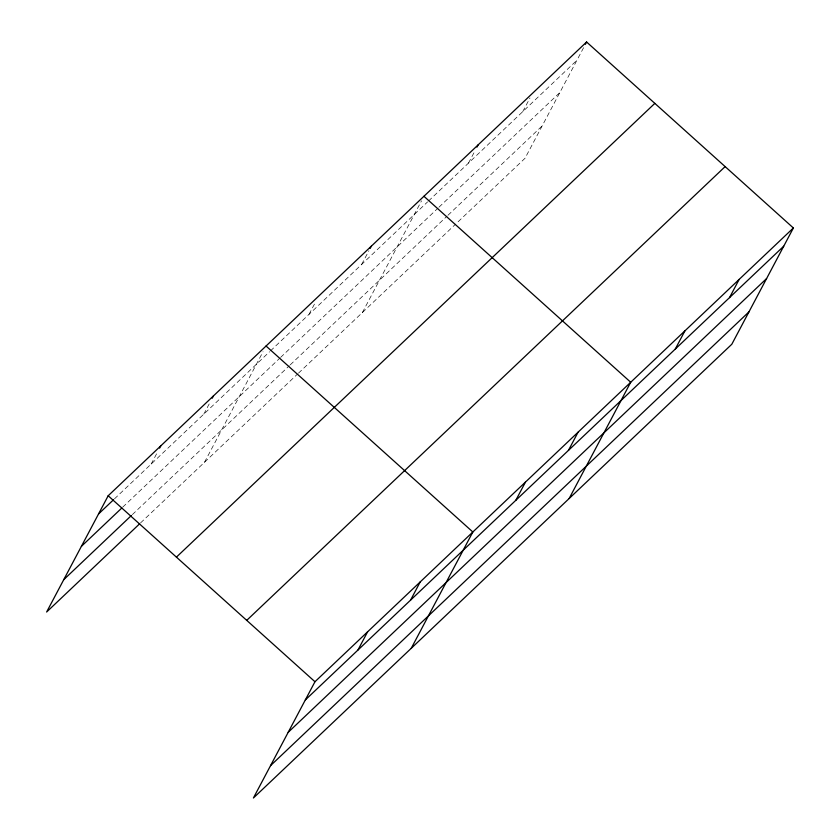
<?xml version="1.0" encoding="UTF-8"?>
<svg xmlns="http://www.w3.org/2000/svg" width="840" height="840" viewBox="0 0 840 840"><rect width="100%" height="100%" fill="white"/><g stroke="black" fill="none" stroke-linecap="round" stroke-linejoin="round"><path stroke-width="0.63" stroke-dasharray="4.2 3.15" d="M151.148 464.079L157.185 452.676M203.774 414.162L210.42 401.625M204.498 462.284L263.046 351.719M309.026 314.339L315.672 301.802M361.651 264.422L368.897 250.751M362.376 312.543L421.522 200.834M468.5 163.086L475.136 150.549M522.721 111.657L529.966 97.986M583.579 47.702L525.031 158.267L456.55 223.23M114.502 498.834L269.556 351.771M270.501 350.879L427.602 201.884M428.547 200.981L576.944 60.239M122.745 507.129L279.689 358.281M280.623 357.389L438.05 208.068M439.005 207.165L559.818 92.589M132.352 514.605L289.286 365.757M290.231 364.865L447.038 216.143M447.993 215.24L542.168 125.916M140.595 522.889L297.528 374.042M298.473 373.159L455.595 224.133"/><path stroke-width="1.26" d="M793.38 227.976L314.969 681.734L253.407 798L731.819 344.243L793.38 227.976L586.593 42L108.181 495.757L46.62 612.024L139.65 523.782M159.6 448.119L160.808 445.841M212.226 398.213L213.434 395.923M370.104 248.472L371.312 246.194M476.952 147.126L478.159 144.847M585.385 44.279L586.593 42M357.935 650.055L367.594 631.817M410.56 600.138L420.221 581.9M411.274 648.26L472.836 531.993L266.06 346.017M515.812 500.315L525.462 482.076M568.438 450.397L578.088 432.169M569.153 498.519L630.714 382.253L423.938 196.277M675.287 349.062L684.936 330.824M729.509 297.644L739.158 279.405M98.522 513.986L113.558 499.727M81.396 546.347L121.811 508.011M63.746 579.674L131.407 515.498M176.421 557.13L654.832 103.373M246.729 620.361L725.141 166.603M305.308 699.972L783.72 246.215M288.183 732.323L766.595 278.565M270.532 765.65L748.944 311.892M108.181 495.757L314.969 681.734"/></g></svg>
